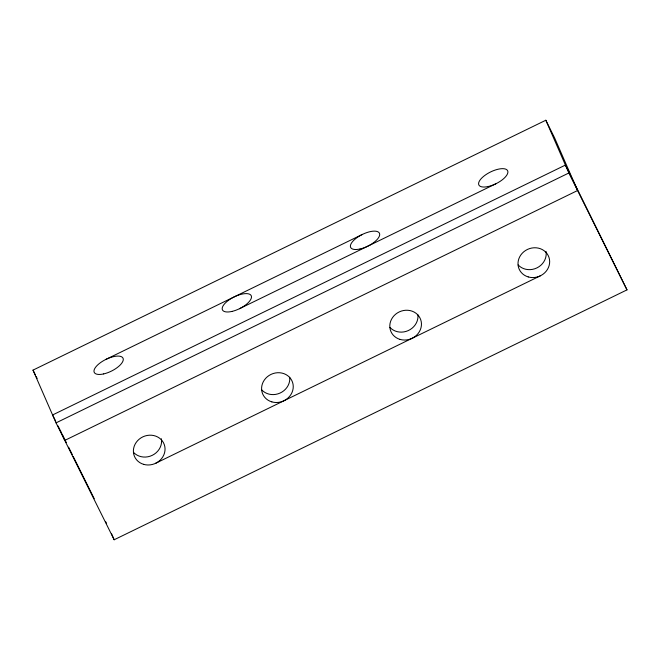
<?xml version="1.0" encoding="UTF-8"?>
<svg xmlns="http://www.w3.org/2000/svg" width="660" height="660" viewBox="0 0 660 660"><rect width="100%" height="100%" fill="white"/><g stroke="black" fill="none" stroke-linecap="round" stroke-linejoin="round"><path stroke-width="0.99" d="M55.795 421.41L52.585 414.967L565.414 165.074L627 289.872L114.172 539.764L56.042 422.879L33 370.128L545.828 120.236L554.548 137.767L577.591 190.517L64.763 440.41L60.646 430.988M106.037 359.337L362.447 234.391M239.423 308.731L495.841 183.785M56.042 422.879L568.87 172.986L545.828 120.236M155.752 463.229L540.375 275.814M568.87 172.986L627 289.872M33 370.128L35.294 374.748M36.209 376.588L37.133 378.436M58.08 426.013L60.365 430.609M62.659 435.212L66.322 442.579M68.607 447.175L72.27 454.542M73.186 456.382L94.24 498.721M105.682 521.722L106.598 523.57M111.482 533.61L114.172 539.764M546.001 251.369A16.046 14.685 -23.6 0 1 536.918 267.902A16.046 14.685 -23.6 0 1 518.141 264.94M417.928 314.795A16.046 14.685 -23.6 0 1 408.235 330.594A16.046 14.685 -23.6 0 1 389.928 327.418M289.724 377.264A16.046 14.685 -23.6 0 1 280.03 393.071A16.046 14.685 -23.6 0 1 261.723 389.887M161.378 438.784A16.046 14.685 -23.6 0 1 152.295 455.317A16.046 14.685 -23.6 0 1 133.518 452.364M528.256 276.936A16.046 14.685 -23.6 0 0 549.458 259.281A16.046 14.685 -23.6 0 0 523.784 251.782A16.046 14.685 -23.6 0 0 528.256 276.936M400.051 339.405A16.046 14.685 -23.6 0 0 421.253 321.75A16.046 14.685 -23.6 0 0 395.579 314.259A16.046 14.685 -23.6 0 0 400.051 339.405M271.846 401.882A16.046 14.685 -23.6 0 0 293.04 384.227A16.046 14.685 -23.6 0 0 267.366 376.728A16.046 14.685 -23.6 0 0 271.846 401.882M143.641 464.351A16.046 14.685 -23.6 0 0 164.835 446.696A16.046 14.685 -23.6 0 0 139.161 439.205A16.046 14.685 -23.6 0 0 143.641 464.351M360.071 248.977A16.046 6.468 -26.4 0 0 379.467 233.293A16.046 6.468 -26.4 0 0 355.583 238.697A16.046 6.468 -26.4 0 0 360.071 248.977M488.284 186.499A16.046 6.468 -26.4 0 0 507.672 170.825A16.046 6.468 -26.4 0 0 483.788 176.22A16.046 6.468 -26.4 0 0 488.284 186.499M231.866 311.446A16.046 6.468 -26.4 0 0 251.254 295.771A16.046 6.468 -26.4 0 0 227.378 301.166A16.046 6.468 -26.4 0 0 231.866 311.446M103.661 373.923A16.046 6.468 -26.4 0 0 123.049 358.24A16.046 6.468 -26.4 0 0 99.173 363.643A16.046 6.468 -26.4 0 0 103.661 373.923"/></g></svg>
